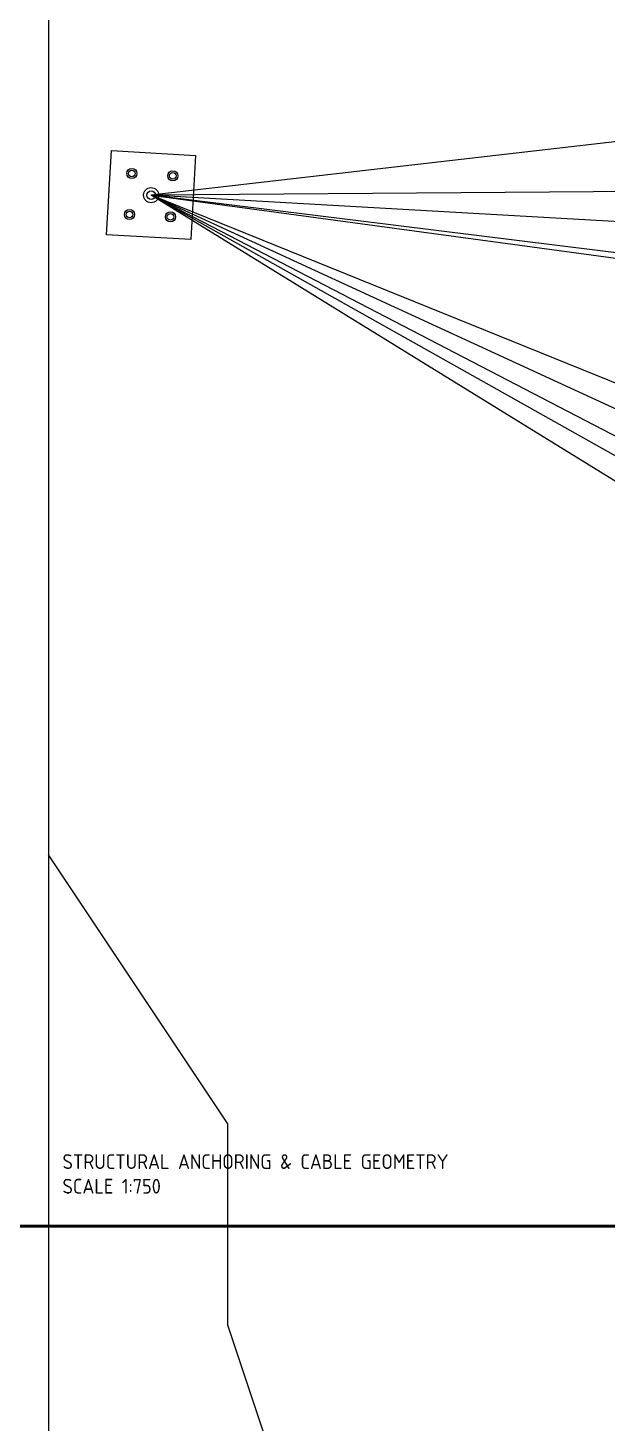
# Model space of a CAD drawing. Header units: millimetres. Extents: x 32551 to 59551, y -21458 to 15116.
# Drawn here: x 41600 to 42974, y 10147 to 13456 of the extents above; entities that cross this region are included whole.
import ezdxf

# ---------------------------------------------------------------- set-up
doc = ezdxf.new("R2010")
doc.units = ezdxf.units.MM
for name, color, linetype, lineweight, true_color in [('3RD', 141, 'Continuous', 25, 0x7debff), ('4TH DETAILS', 120, 'Continuous', 15, 0x39ffb0), ('TEXTS', 7, 'Continuous', 25, 0xe0f9ff)]:
    doc.layers.add(name, color=color, linetype=linetype, lineweight=lineweight, true_color=true_color)
doc.layers.add('LAYOUT', color=141, linetype='Continuous', lineweight=50, true_color=0x7debff, plot=False)
doc.styles.get("Standard").update_dxf_attribs({"font": 'arial.ttf'})

msp = doc.modelspace()

# ---------------------------------------------------------------- linework, layer by layer
at = {"layer": '3RD', "ltscale": 10}
for p, q in [((44521.083, 13362.383), (41892.182, 13059.16)), ((44180.747, 13076.902), (41892.182, 13059.16)), ((41892.182, 13059.16), (44180.747, 12748.661)), ((44749.16, 11297.514), (41892.182, 13059.16)), ((44806.375, 11717.895), (41892.182, 13059.16)), ((44239.551, 12925.609), (41892.182, 13059.16)), ((44817.208, 11415.444), (41892.182, 13059.16)), ((45008.025, 11798.137), (41892.182, 13059.16)), ((44182.08, 12775.213), (41892.182, 13059.16)), ((44744.217, 11577.443), (41892.182, 13059.16))]:
    msp.add_line(p, q, dxfattribs=at)
msp.add_lwpolyline([(41798.028, 13164.682), (41997.704, 13153.315), (41986.337, 12953.638), (41786.66, 12965.006)], close=True, dxfattribs=at)
at = {"layer": '3RD'}
for centre, radius in [((41846.363, 13110.511), 12), ((41846.363, 13110.511), 8), ((41943.533, 13104.979), 12), ((41943.533, 13104.979), 8), ((41892.182, 13059.16), 17.94), ((41892.182, 13059.16), 10), ((41840.831, 13013.341), 12), ((41840.831, 13013.341), 8), ((41938.001, 13007.809), 12), ((41938.001, 13007.809), 8)]:
    msp.add_circle(centre, radius, dxfattribs=at)
at = {"layer": '4TH DETAILS'}
msp.add_lwpolyline([(41649.126, 6214.575), (50449.126, 6214.575), (50449.126, 15014.575), (41649.126, 15014.575)], close=True, dxfattribs=at)
msp.add_lwpolyline([(42400.48, 9489.575), (42312.934, 9664.667), (42074.48, 10380.028), (42074.48, 10856.935), (41649.126, 11494.966)], dxfattribs=at)
at = {"layer": 'LAYOUT'}
msp.add_line((41550.723, 10614.575), (59449.126, 10614.575), dxfattribs=at)

# ---------------------------------------------------------------- texts
at = {"layer": 'TEXTS', "insert": (41681.905, 10784.995), "char_height": 35, "width": 1251.3724, "attachment_point": 1}
msp.add_mtext('\\pxql;{\\fISOCP_IV50|b1|i0|c0|p2;STRUCTURAL ANCHORING & CABLE GEOMETRY\\PSCALE 1:750}', dxfattribs=at)

doc.saveas('drawing.dxf')
